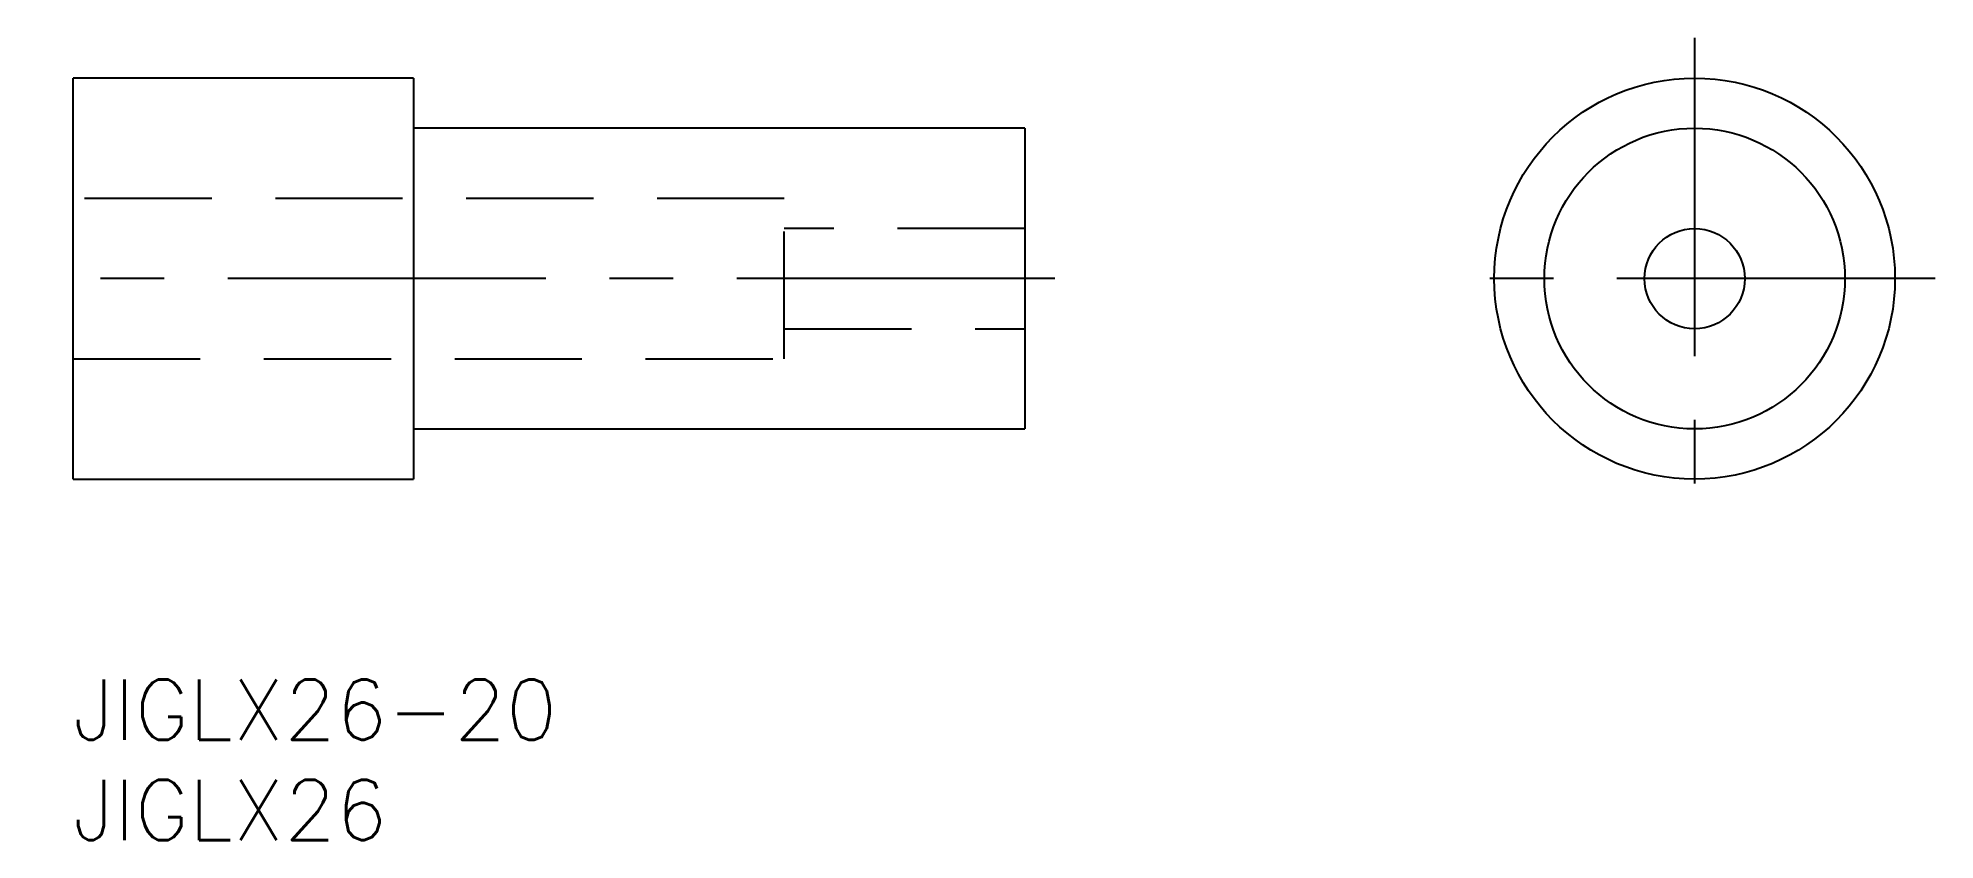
# Model space of a CAD drawing. Extents: x -1.7 to 92.9, y -8 to 32.
import ezdxf

# ---------------------------------------------------------------- set-up
doc = ezdxf.new("R2010")
doc.units = 0
doc.header["$LTSCALE"] = 0.5
doc.linetypes.add('CENTER', pattern=[50.8, 31.75, -6.35, 6.35, -6.35])
doc.linetypes.add('DASHED', pattern=[19.05, 12.7, -6.35])
for name, color, linetype in [('MSM_CENTER', 1, 'CENTER'), ('MSM_CONTINUOUS', 7, 'CONTINUOUS'), ('MSM_DASHED', 4, 'DASHED'), ('MSM_PART_NUMBER', 7, 'CONTINUOUS')]:
    doc.layers.add(name, color=color, linetype=linetype)
doc.styles.get("Standard").update_dxf_attribs({"font": 'txt.shx', "height": 3, "bigfont": 'bigfont.shx'})

# ---------------------------------------------------------------- blocks, each defined once
blk = doc.blocks.new('*U2')
at = {"layer": 'MSM_PART_NUMBER'}
blk.add_text('JIGLX26-20', height=3, dxfattribs=at).set_placement((0, -3))
blk = doc.blocks.new('*U3')
at = {"layer": 'MSM_PART_NUMBER'}
blk.add_text('JIGLX26', height=3, dxfattribs=at).set_placement((0, -8))

msp = doc.modelspace()

# ---------------------------------------------------------------- linework, layer by layer
at = {"layer": 'MSM_CENTER'}
for p, q in [((80.937, 32), (80.937, 8)), ((49, 20), (-1.75, 20)), ((92.937, 20), (68.937, 20))]:
    msp.add_line(p, q, dxfattribs=at)
at = {"layer": 'MSM_CONTINUOUS'}
for p, q in [((0, 10), (0, 30)), ((17, 30), (0, 30)), ((17, 30), (17, 10)), ((47.5, 27.5), (17, 27.5)), ((47.5, 27.5), (47.5, 12.5)), ((17, 12.5), (47.5, 12.5)), ((0, 10), (17, 10))]:
    msp.add_line(p, q, dxfattribs=at)
for radius in [10, 7.5, 2.5]:
    msp.add_circle((80.937, 20), radius, dxfattribs=at)
at = {"layer": 'MSM_DASHED'}
for p, q in [((35.5, 24), (0, 24)), ((35.5, 16), (35.5, 24)), ((47.5, 22.5), (35.5, 22.5)), ((35.5, 17.5), (47.5, 17.5)), ((0, 16), (35.5, 16))]:
    msp.add_line(p, q, dxfattribs=at)

# ---------------------------------------------------------------- block references
at = {"layer": 'MSM_CONTINUOUS'}
for name in ['*U2', '*U3']:
    msp.add_blockref(name, (0, 0), dxfattribs=at)

doc.saveas('drawing.dxf')
